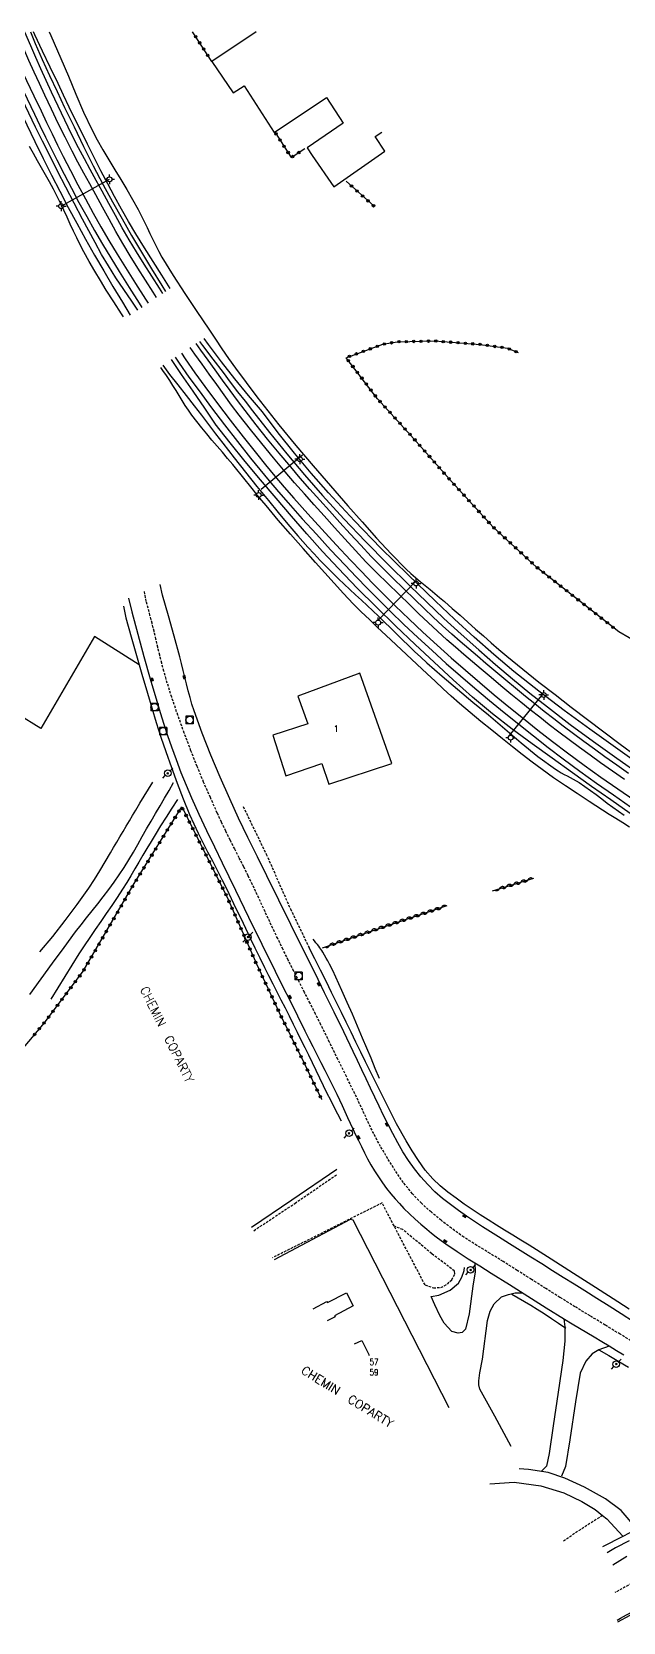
# Model space of a CAD drawing. Header units: millimetres. Extents: x 146997 to 148001, y 141998 to 143001.
# Drawn here: x 147641.2 to 147761.2, y 142677.6 to 143000 of the extents above; entities that cross this region are included whole.
import ezdxf
from ezdxf.enums import TextEntityAlignment as Align

# ---------------------------------------------------------------- set-up
doc = ezdxf.new("R2010")
doc.units = ezdxf.units.MM
doc.linetypes.add('DASHED', pattern=[0.75, 0.5, -0.25])
doc.layers.get('0').update_dxf_attribs({"linetype": 'CONTINUOUS'})
for name, color, linetype in [('W0001', 6, 'DASHED'), ('W0008', 7, 'CONTINUOUS'), ('W0014', 7, 'CONTINUOUS'), ('W0017', 7, 'CONTINUOUS'), ('W0051', 7, 'CONTINUOUS'), ('W0071', 7, 'CONTINUOUS'), ('W0101', 7, 'CONTINUOUS'), ('W0104', 1, 'CONTINUOUS'), ('W0112', 1, 'DASHED'), ('W0120', 7, 'CONTINUOUS'), ('W0211', 2, 'CONTINUOUS'), ('W0214', 2, 'CONTINUOUS'), ('W0300', 7, 'CONTINUOUS'), ('W0310', 3, 'CONTINUOUS'), ('W0323', 7, 'CONTINUOUS'), ('W0401', 7, 'CONTINUOUS'), ('W0420', 7, 'CONTINUOUS'), ('W0473', 7, 'CONTINUOUS'), ('W0610', 7, 'CONTINUOUS'), ('W0611', 7, 'CONTINUOUS'), ('W0700', 7, 'CONTINUOUS'), ('W0989', 7, 'CONTINUOUS'), ('W0991', 7, 'CONTINUOUS')]:
    doc.layers.add(name, color=color, linetype=linetype)
doc.styles.get("Standard").update_dxf_attribs({"font": 'romans.shx', "width": 0.85})

# ---------------------------------------------------------------- blocks, each defined once
blk = doc.blocks.new('T610')
for p, q in [((-0.500001, 0), (-1.000002, 0)), ((0, 0.500001), (0, 1.000002)), ((0.500001, 0), (1.000002, 0)), ((0, -0.500001), (0, -1.000002))]:
    blk.add_line(p, q)
blk.add_ellipse((0, 0), major_axis=(-0.353554, 0.353554), ratio=1, start_param=3.926990817, end_param=10.2101761242)
blk = doc.blocks.new('T401')
for p, q in [((-0.3, 0.3), (0, 0.3)), ((-0.3, -0.25), (-0.3, 0.3)), ((-0.3, 0.15), (0, 0.15)), ((-0.3, 0), (0, 0)), ((0, 0.3), (0, -0.25)), ((-0.3, -0.15), (0, -0.15)), ((-0.3, -0.25), (-0.3, -0.3)), ((-0.3, -0.3), (0, -0.3)), ((0, -0.3), (0, -0.25))]:
    blk.add_line(p, q)
blk = doc.blocks.new('T473')
for p, q in [((-0.166667, 0.166667), (0.166667, -0.166667)), ((-0.166667, -0.166667), (0.166667, 0.166667)), ((0.500001, 0.500001), (1.000002, 1.000002)), ((-1.000002, -1.000002), (-0.500001, -0.500001))]:
    blk.add_line(p, q)
blk.add_ellipse((0, 0), major_axis=(0.471405, 0.471405), ratio=1, start_param=5.4977871438, end_param=11.780972451)
blk = doc.blocks.new('T420')
for p, q in [((0.75, 0.75), (-0.75, 0.75)), ((-0.75, 0.75), (-0.75, -0.75)), ((0.75, 0.75), (0.75, -0.75)), ((0.75, -0.75), (-0.75, -0.75))]:
    blk.add_line(p, q)
blk.add_ellipse((0, 0), major_axis=(-0.53, 0.53), ratio=1, start_param=3.926991, end_param=10.210176)
blk = doc.blocks.new('t323o')
at = {"color": 0, "linetype": 'Continuous'}
for radius in [0.25, 0.15]:
    blk.add_circle((0, 0), radius, dxfattribs=at)
blk = doc.blocks.new('t310o')
at = {"color": 0, "linetype": 'Continuous'}
for centre, start, end in [((-0.5, 0.38), 216.8699, 323.1304), ((0.5, -0.37), 36.8699, 143.1303)]:
    blk.add_arc(centre, 0.625, start, end, dxfattribs=at)

msp = doc.modelspace()

# ---------------------------------------------------------------- linework, layer by layer
at = {"layer": 'W0001'}
for points in [[(147764.02, 142733.84), (147760.58, 142735.93), (147757.52, 142737.79), (147754.46, 142739.65), (147751.4, 142741.52), (147748.35, 142743.4), (147745.46, 142745.2), (147742.57, 142747.02), (147739.69, 142748.85), (147736.81, 142750.68), (147734.16, 142752.32), (147731.5, 142753.94), (147728.87, 142755.62), (147726.32, 142757.43), (147724.23, 142759.04), (147722.19, 142760.72), (147720.23, 142762.51), (147718.4, 142764.43), (147716.58, 142766.68), (147714.94, 142769.06), (147713.42, 142771.51), (147711.96, 142774), (147711.24, 142775.3), (147710.55, 142776.62), (147709.9, 142777.95), (147709.26, 142779.3), (147708.64, 142780.64), (147708.02, 142781.99), (147707.39, 142783.34), (147706.74, 142784.67), (147705.02, 142788.18), (147703.3, 142791.67), (147701.57, 142795.17), (147699.83, 142798.67), (147698.74, 142800.85), (147697.64, 142803.04), (147696.54, 142805.22), (147695.43, 142807.4), (147694.33, 142809.58), (147693.23, 142811.77), (147692.15, 142813.96), (147691.08, 142816.16), (147690.42, 142817.51), (147689.78, 142818.87), (147689.15, 142820.24), (147688.51, 142821.61), (147687.88, 142822.97), (147687.25, 142824.34), (147686.61, 142825.7), (147685.96, 142827.06), (147685.08, 142828.88), (147684.18, 142830.7), (147683.27, 142832.51), (147682.36, 142834.32), (147681.45, 142836.13), (147680.55, 142837.95), (147679.67, 142839.78), (147678.82, 142841.61), (147677.41, 142844.74), (147676.05, 142847.87), (147674.74, 142851.03), (147673.48, 142854.21), (147672.11, 142857.82), (147670.81, 142861.45), (147669.57, 142865.1), (147668.42, 142868.78), (147667.96, 142870.38), (147667.53, 142871.99), (147667.13, 142873.6), (147666.74, 142875.22), (147666.36, 142876.84), (147665.98, 142878.46), (147665.58, 142880.08), (147665.16, 142881.69), (147664.38, 142884.53), (147664.01, 142886.54)], [(147781.45, 142695.22), (147764.87, 142686.5), (147759.51, 142683.56)]]:
    msp.add_lwpolyline(points, dxfattribs=at)
at = {"layer": 'W0008'}
for points in [[(147759.96, 142677.99), (147760.61, 142678.39), (147761.88, 142679.04), (147763.29, 142679.78), (147764.7, 142680.52), (147766.11, 142681.26), (147767.52, 142682), (147768.92, 142682.75), (147770.33, 142683.49), (147771.74, 142684.23), (147773.15, 142684.97), (147775.53, 142686.23), (147777.92, 142687.48), (147780.31, 142688.73), (147782.69, 142689.99), (147785, 142691.19), (147787.31, 142692.4), (147789.63, 142693.61), (147791.94, 142694.81)], [(147761.89, 142690.85), (147759.05, 142689.13)]]:
    msp.add_lwpolyline(points, dxfattribs=at)
at = {"layer": 'W0014'}
for points in [[(147698.66, 142809.14), (147696.18, 142814.06), (147693.73, 142818.98), (147691.29, 142823.91), (147688.87, 142828.85), (147686.95, 142832.75), (147685.04, 142836.65), (147683.15, 142840.57), (147681.35, 142844.52), (147679.41, 142848.91), (147677.51, 142853.32), (147675.72, 142857.78), (147674.1, 142862.3), (147673.67, 142863.66), (147673.28, 142865.02), (147672.92, 142866.4), (147672.58, 142867.78), (147672.25, 142869.16), (147671.92, 142870.54), (147671.57, 142871.92), (147671.21, 142873.29), (147670.06, 142877.46), (147668.9, 142881.62), (147667.71, 142885.77), (147667.24, 142887.93)], [(147659.8, 142883.58), (147660.29, 142881.17), (147661.35, 142877.35), (147662.42, 142873.54), (147663.51, 142869.73), (147664.63, 142865.93), (147665.53, 142862.95), (147666.43, 142859.98), (147667.37, 142857.01), (147668.36, 142854.07), (147669.49, 142850.85), (147670.65, 142847.64), (147671.87, 142844.46), (147673.19, 142841.31), (147674.05, 142839.39), (147674.95, 142837.5), (147675.89, 142835.62), (147676.85, 142833.75), (147677.81, 142831.89), (147678.78, 142830.03), (147679.73, 142828.16), (147680.67, 142826.28), (147681.65, 142824.28), (147682.61, 142822.28), (147683.58, 142820.28), (147684.54, 142818.28), (147685.5, 142816.27), (147686.46, 142814.27), (147687.43, 142812.27), (147688.41, 142810.28), (147689.23, 142808.64), (147690.06, 142807), (147690.89, 142805.36), (147691.72, 142803.73), (147692.56, 142802.1), (147693.39, 142800.46), (147694.22, 142798.82), (147695.04, 142797.18), (147695.8, 142795.64), (147696.55, 142794.1), (147697.3, 142792.56), (147698.04, 142791.01), (147698.79, 142789.47), (147699.54, 142787.92), (147700.29, 142786.38), (147701.05, 142784.84), (147701.76, 142783.43), (147702.47, 142782.02), (147703.19, 142780.61), (147703.92, 142779.21)], [(147660.79, 142885.14), (147661.46, 142882.42)], [(147661.46, 142882.42), (147662.66, 142877.88), (147663.9, 142873.34), (147665.19, 142868.82), (147666.52, 142864.31), (147667.22, 142861.98), (147667.95, 142859.66), (147668.7, 142857.34), (147669.5, 142855.04), (147670.46, 142852.43), (147671.45, 142849.83), (147672.49, 142847.25), (147673.57, 142844.68), (147675.07, 142841.35), (147676.63, 142838.05), (147678.23, 142834.76), (147679.82, 142831.48), (147682.49, 142825.98), (147685.18, 142820.5), (147687.88, 142815.02), (147690.58, 142809.55), (147692.08, 142806.52), (147693.58, 142803.5), (147695.09, 142800.48), (147696.59, 142797.46), (147697.4, 142795.86), (147698.21, 142794.26), (147699.02, 142792.66), (147699.84, 142791.06), (147700.65, 142789.45), (147701.45, 142787.85), (147702.25, 142786.24), (147703.04, 142784.63), (147703.6, 142783.45), (147704.15, 142782.28), (147704.7, 142781.09), (147705.24, 142779.91), (147705.78, 142778.73), (147706.32, 142777.55), (147706.88, 142776.37), (147707.45, 142775.2), (147708.06, 142773.97), (147708.68, 142772.73), (147709.32, 142771.51), (147709.99, 142770.31), (147710.74, 142769.07), (147711.51, 142767.85), (147712.32, 142766.65), (147713.17, 142765.48), (147714, 142764.43), (147714.88, 142763.42), (147715.78, 142762.43), (147716.7, 142761.46), (147717.82, 142760.36), (147718.97, 142759.28), (147720.15, 142758.23), (147721.34, 142757.21), (147722.29, 142756.44), (147723.25, 142755.69), (147724.22, 142754.96), (147725.21, 142754.24), (147727.46, 142752.71), (147729.75, 142751.24), (147732.06, 142749.8), (147734.36, 142748.35), (147738.08, 142745.99), (147741.81, 142743.64), (147745.55, 142741.31), (147749.3, 142738.99), (147750.8, 142738.07), (147752.31, 142737.17), (147753.81, 142736.27), (147755.32, 142735.38), (147756.83, 142734.48), (147758.33, 142733.57), (147759.83, 142732.66), (147761.32, 142731.73)], [(147762.38, 142741.05), (147760.08, 142742.53), (147755.59, 142745.41), (147751.09, 142748.27), (147746.59, 142751.13), (147742.09, 142753.99), (147740.44, 142755.02), (147738.79, 142756.04), (147737.12, 142757.06), (147735.46, 142758.07), (147733.81, 142759.1), (147732.17, 142760.14), (147730.54, 142761.22), (147728.94, 142762.33), (147727.27, 142763.51), (147725.62, 142764.71), (147724.01, 142766), (147722.53, 142767.43), (147721, 142769.23), (147719.64, 142771.16), (147718.38, 142773.15), (147717.16, 142775.16), (147715.21, 142778.58), (147713.41, 142782.08), (147711.67, 142785.61), (147709.92, 142789.13), (147708.92, 142791.14), (147707.92, 142793.15), (147706.94, 142795.16), (147705.95, 142797.17), (147704.97, 142799.19), (147703.99, 142801.2), (147703, 142803.22), (147702.01, 142805.23), (147700.88, 142807.5), (147699.74, 142809.77), (147698.6, 142812.04), (147697.45, 142814.3)], [(147763.26, 142738.47), (147760.8, 142740.04), (147758.33, 142741.6), (147755.86, 142743.17), (147753.38, 142744.73), (147751.2, 142746.09), (147749.01, 142747.45), (147746.82, 142748.81), (147744.64, 142750.18), (147742.45, 142751.54), (147740.27, 142752.91), (147738.09, 142754.28), (147735.91, 142755.66), (147734.28, 142756.7), (147732.64, 142757.74), (147731.01, 142758.79), (147729.41, 142759.89), (147727.76, 142761.05), (147726.11, 142762.23), (147724.51, 142763.47), (147722.99, 142764.81), (147721.52, 142766.29), (147720.14, 142767.86), (147718.84, 142769.49), (147717.61, 142771.18), (147716.47, 142772.94), (147715.44, 142774.77), (147714.46, 142776.63), (147713.5, 142778.48), (147712.56, 142780.31), (147711.65, 142782.15), (147710.76, 142783.99), (147709.89, 142785.85), (147709.02, 142787.7), (147708.15, 142789.56), (147707.27, 142791.41), (147706.39, 142793.26), (147704.46, 142797.23), (147702.53, 142801.21), (147700.59, 142805.17), (147698.66, 142809.14)], [(147738.59, 142744.03), (147739.88, 142743.31), (147741.16, 142742.58), (147742.44, 142741.82), (147743.7, 142741.05), (147745.17, 142740.11), (147746.64, 142739.15), (147748.08, 142738.18), (147749.52, 142737.18)], [(147756.25, 142732.78), (147758.26, 142731.61), (147760.27, 142730.43), (147762.27, 142729.23)]]:
    msp.add_lwpolyline(points, dxfattribs=at)
at = {"layer": 'W0017'}
for points in [[(147662.98, 142871.63), (147653.92, 142877.38), (147643.03, 142858.75), (147638.22, 142861.71)], [(147703.05, 142769.33), (147693.97, 142763.15), (147685.76, 142757.61)], [(147731.11, 142750.41), (147731.14, 142748.58), (147730.66, 142745.67), (147729.92, 142740.08), (147729.2, 142736.99), (147728.49, 142736.27), (147727.7, 142736.14), (147726.39, 142736.52), (147724.83, 142738.21), (147723.95, 142739.72), (147722.98, 142741.9), (147722.23, 142743.59)], [(147722.23, 142743.59), (147723.8, 142743.83), (147726.05, 142744.87), (147727.74, 142746.31), (147728.42, 142747.52), (147728.91, 142748.87), (147728.99, 142749.5)], [(147738.47, 142713.19), (147735.16, 142719.34), (147732.12, 142724.8), (147731.92, 142725.71), (147731.92, 142726.52), (147732.1, 142728.09), (147732.61, 142730.89), (147733.66, 142738.74), (147734.19, 142740.63), (147735.03, 142742.12), (147736.47, 142743.51), (147737.88, 142743.99), (147739.24, 142744.36), (147740.79, 142744.3)], [(147749.16, 142739.07), (147749.37, 142737.44), (147749.37, 142734.53), (147748.93, 142730.58), (147747.99, 142724.17), (147747, 142717.38), (147746.17, 142711.73), (147745.65, 142709.21), (147744.67, 142708.27)], [(147758.35, 142733.53), (147756.25, 142732.78), (147754.91, 142731.94), (147753.61, 142730.5), (147752.48, 142728.04), (147751.48, 142722.23), (147750.37, 142714.54), (147749.5, 142709.11), (147748.66, 142707.15)], [(147757.86, 142698.48), (147761.12, 142695.02)], [(147763.95, 142696.49), (147760.74, 142700.22)]]:
    msp.add_lwpolyline(points, dxfattribs=at)
at = {"layer": 'W0051'}
for points in [[(147757.03, 142692.92), (147761.15, 142695.02), (147766.34, 142697.72)], [(147762.38, 142694.06), (147759.63, 142692.63), (147757.9, 142691.61)], [(147762.53, 142678.88), (147760.05, 142677.55)]]:
    msp.add_lwpolyline(points, dxfattribs=at)
at = {"layer": 'W0071'}
for points in [[(147640.8, 142804.79), (147643.08, 142807.99), (147645.38, 142811.18), (147647.71, 142814.36), (147650.05, 142817.52), (147651.16, 142818.96), (147652.28, 142820.39), (147653.42, 142821.81), (147654.56, 142823.23), (147655.69, 142824.65), (147656.8, 142826.1), (147657.89, 142827.56), (147658.93, 142829.05), (147659.92, 142830.57), (147660.88, 142832.11), (147661.8, 142833.67), (147662.71, 142835.24), (147663.59, 142836.82), (147664.48, 142838.4), (147665.38, 142839.98), (147666.29, 142841.54), (147667.2, 142843.1), (147668.12, 142844.65), (147669.04, 142846.21), (147669.95, 142847.77)], [(147670.71, 142844.38), (147669.58, 142842.59), (147668.45, 142840.8), (147667.32, 142839), (147666.21, 142837.19), (147665.38, 142835.82), (147664.55, 142834.43), (147663.73, 142833.05), (147662.92, 142831.66), (147662.1, 142830.27), (147661.28, 142828.89), (147660.44, 142827.51), (147659.58, 142826.15), (147658.51, 142824.49), (147657.41, 142822.85), (147656.3, 142821.22), (147655.17, 142819.59), (147654.05, 142817.97), (147652.93, 142816.34), (147651.83, 142814.71), (147650.74, 142813.05), (147649.29, 142810.79), (147647.86, 142808.5), (147646.45, 142806.2), (147645.07, 142803.89)]]:
    msp.add_lwpolyline(points, dxfattribs=at)
at = {"layer": 'W0101'}
for points in [[(147686.73, 143000), (147677.68, 142993.98), (147682.02, 142987.62), (147684.3, 142989.08), (147690.38, 142979.59), (147701.01, 142986.69), (147704.36, 142981.47), (147697.02, 142976.5), (147698.06, 142974.95), (147702.45, 142968.56), (147712.8, 142975.77), (147710.83, 142978.76), (147712.18, 142979.68)], [(147706.39, 142759.07), (147705.81, 142759.17), (147690.33, 142751.03)], [(147725.86, 142721.03), (147706.39, 142759.07)]]:
    msp.add_lwpolyline(points, dxfattribs=at)
msp.add_lwpolyline([(147707.77, 142869.96), (147695.19, 142865.33), (147697.18, 142859.7), (147690.06, 142857.39), (147692.71, 142849.12), (147700.03, 142851.63), (147701.48, 142847.46), (147714.22, 142851.63), (147707.77, 142869.96)], close=True, dxfattribs=at)
at = {"layer": 'W0104'}
for points in [[(147698.27, 142741.11), (147701.06, 142742.58), (147701.15, 142742.38), (147705.06, 142744.35), (147706.42, 142741.68), (147702.57, 142739.66), (147702.72, 142739.49), (147701.13, 142738.68)], [(147706.67, 142733.98), (147708.12, 142734.7)], [(147708.12, 142734.7), (147709.63, 142731.69), (147709.47, 142731.61)]]:
    msp.add_lwpolyline(points, dxfattribs=at)
at = {"layer": 'W0112'}
for points in [[(147684.06, 142842.91), (147688.74, 142833.29), (147693.66, 142822.17), (147697.53, 142814.15)], [(147686.23, 142756.93), (147694.54, 142762.47), (147703.15, 142768.37)], [(147720.97, 142745.93), (147712.25, 142762.55), (147690.04, 142751.45)], [(147726.96, 142748.75), (147722.32, 142752.27), (147716.49, 142757.14), (147714.73, 142757.84)], [(147720.97, 142745.93), (147722.66, 142745.35), (147724.21, 142745.41), (147725.5, 142746.11), (147726.4, 142747), (147727.04, 142748.2), (147726.96, 142748.75)], [(147756.98, 142699.16), (147752.56, 142696.36), (147749.07, 142693.99)]]:
    msp.add_lwpolyline(points, dxfattribs=at)
at = {"layer": 'W0120'}
for points in [[(147760.74, 142700.22), (147757.58, 142702.57), (147753.32, 142704.96), (147749.33, 142706.74), (147745.93, 142707.89), (147741.96, 142708.54), (147740.08, 142708.63)], [(147734.15, 142705.62), (147739.03, 142705.92), (147744.47, 142705.22), (147749.14, 142703.78), (147752.77, 142702), (147755.5, 142700.38), (147756.98, 142699.16), (147757.86, 142698.48)]]:
    msp.add_lwpolyline(points, dxfattribs=at)
at = {"layer": 'W0211'}
for points in [[(147662.68, 142943.55), (147661.46, 142945.36), (147659.83, 142947.73), (147658.24, 142950.12), (147656.71, 142952.55), (147655.34, 142954.88), (147654.03, 142957.25), (147652.75, 142959.64), (147651.48, 142962.03), (147649.77, 142965.27), (147648.09, 142968.51), (147646.42, 142971.77), (147644.77, 142975.04), (147643.36, 142977.84), (147641.96, 142980.65), (147640.58, 142983.48), (147639.24, 142986.32), (147637.96, 142989.13), (147636.71, 142991.97), (147635.49, 142994.81), (147634.3, 142997.66), (147633.34, 143000)], [(147640.89, 143000), (147641.88, 142997.64), (147643.31, 142994.37), (147644.79, 142991.12), (147646.3, 142987.88), (147647.83, 142984.66), (147649.74, 142980.71), (147651.67, 142976.76), (147653.65, 142972.84), (147655.69, 142968.95), (147657.56, 142965.51), (147659.48, 142962.1), (147661.44, 142958.71), (147663.44, 142955.34), (147665.47, 142951.95), (147667.53, 142948.59), (147668.32, 142947.34)], [(147644.71, 143000), (147645.03, 142999.27), (147647.07, 142994.6), (147648.6, 142990.98), (147650.1, 142987.34), (147651.66, 142983.73), (147653.35, 142980.18), (147654.44, 142978.1), (147655.59, 142976.06), (147656.79, 142974.04), (147658.01, 142972.03), (147659.23, 142970.04), (147660.44, 142968.03), (147661.63, 142966), (147662.77, 142963.95), (147663.39, 142962.76), (147663.99, 142961.55), (147664.57, 142960.33), (147665.15, 142959.11), (147665.73, 142957.89), (147666.32, 142956.68), (147666.94, 142955.48), (147667.59, 142954.3), (147669.84, 142950.57), (147672.21, 142946.91), (147674.65, 142943.31), (147677.09, 142939.7), (147678.42, 142937.71), (147679.76, 142935.74), (147681.12, 142933.77), (147682.51, 142931.83), (147684.66, 142928.9), (147686.85, 142926.01), (147689.07, 142923.14), (147691.33, 142920.3), (147694.76, 142916.13), (147698.24, 142912.01), (147701.77, 142907.93), (147705.33, 142903.89), (147708.21, 142900.62), (147711.11, 142897.35), (147714.07, 142894.15), (147717.16, 142891.05), (147718.09, 142890.19), (147719.04, 142889.35), (147720.01, 142888.52), (147720.99, 142887.72), (147721.98, 142886.92), (147722.96, 142886.12), (147723.94, 142885.31), (147724.91, 142884.49), (147726.5, 142883.11), (147728.08, 142881.72), (147729.66, 142880.32), (147731.23, 142878.92), (147732.81, 142877.52), (147734.39, 142876.13), (147735.98, 142874.75), (147737.59, 142873.4), (147740.81, 142870.76), (147744.07, 142868.17), (147747.35, 142865.61), (147750.64, 142863.07), (147753.92, 142860.56), (147757.22, 142858.05), (147760.54, 142855.59), (147763.9, 142853.17)], [(147659.8, 142942.18), (147659.35, 142942.85), (147657.81, 142945.25), (147656.3, 142947.65), (147655.11, 142949.57), (147653.94, 142951.5), (147652.8, 142953.45), (147651.71, 142955.42), (147650.99, 142956.8), (147650.31, 142958.2), (147649.64, 142959.61), (147648.99, 142961.02), (147648.34, 142962.43), (147647.69, 142963.84), (147647.01, 142965.24), (147646.32, 142966.63), (147645.55, 142968.09), (147644.75, 142969.55), (147643.95, 142970.99), (147643.13, 142972.43), (147642.32, 142973.87), (147641.51, 142975.32), (147640.71, 142976.77)], [(147675.21, 142937.24), (147675.84, 142936.39), (147677.91, 142933.66), (147679.98, 142930.92), (147681.46, 142928.97), (147682.95, 142927.03), (147684.45, 142925.1), (147685.96, 142923.17)], [(147762.44, 142838.74), (147761.08, 142839.61), (147759.71, 142840.48), (147758.35, 142841.34), (147756.98, 142842.21), (147755.62, 142843.08), (147754.27, 142843.96), (147751.86, 142845.55), (147749.46, 142847.13), (147747.07, 142848.75), (147744.72, 142850.41), (147742.69, 142851.93), (147740.68, 142853.48), (147738.7, 142855.06), (147736.72, 142856.64), (147734.5, 142858.41), (147732.29, 142860.18), (147730.1, 142861.97), (147727.94, 142863.81), (147726.27, 142865.29), (147724.64, 142866.8), (147723.03, 142868.33), (147721.4, 142869.85), (147719.3, 142871.8), (147717.19, 142873.75), (147715.09, 142875.71), (147712.99, 142877.68), (147711.33, 142879.25), (147709.67, 142880.82), (147708.02, 142882.41), (147706.4, 142884.04), (147704.44, 142886.09), (147702.53, 142888.18), (147700.63, 142890.29), (147698.74, 142892.41), (147696.21, 142895.26), (147693.69, 142898.13), (147691.18, 142901.02), (147688.71, 142903.93), (147687.85, 142904.96), (147687, 142906), (147686.16, 142907.04), (147685.32, 142908.09), (147684.48, 142909.14), (147683.64, 142910.18), (147682.8, 142911.23), (147681.95, 142912.27), (147680.91, 142913.52), (147679.86, 142914.76), (147678.8, 142915.99), (147677.74, 142917.22), (147676.69, 142918.46), (147675.65, 142919.71), (147674.64, 142920.99), (147673.66, 142922.29), (147672.97, 142923.26), (147672.32, 142924.26), (147671.68, 142925.27), (147671.06, 142926.29), (147670.45, 142927.31), (147669.82, 142928.32), (147669.18, 142929.32), (147668.51, 142930.31), (147667.79, 142931.31), (147667.34, 142931.91)], [(147678.62, 142920.24), (147676.26, 142923.67), (147673.9, 142927.11), (147671.55, 142930.55), (147669.52, 142933.53)], [(147685.96, 142923.17), (147689.39, 142918.77), (147692.91, 142914.44), (147696.51, 142910.17), (147700.19, 142905.98), (147704.49, 142901.28), (147708.89, 142896.67), (147713.37, 142892.14), (147717.89, 142887.66), (147721.32, 142884.35), (147724.8, 142881.07), (147728.31, 142877.85), (147731.88, 142874.67), (147735.29, 142871.71), (147738.75, 142868.8), (147742.25, 142865.94), (147745.8, 142863.14), (147750.45, 142859.59), (147755.15, 142856.12), (147759.9, 142852.72), (147764.69, 142849.36)], [(147762.57, 142841.54), (147758.65, 142844.26), (147754.77, 142847.01), (147750.9, 142849.78), (147746.8, 142852.7), (147742.7, 142855.62), (147738.64, 142858.61), (147734.67, 142861.71), (147730.63, 142865.1), (147726.69, 142868.6), (147722.81, 142872.17), (147718.97, 142875.78), (147715.01, 142879.55), (147711.1, 142883.36), (147707.23, 142887.23), (147703.44, 142891.16), (147700.19, 142894.66), (147697, 142898.22), (147693.86, 142901.82), (147690.74, 142905.45), (147687.6, 142909.16), (147684.5, 142912.91), (147681.44, 142916.69), (147678.41, 142920.49)], [(147711.72, 142787.77), (147710.88, 142789.83), (147710.03, 142791.89), (147709.17, 142793.94), (147708.31, 142795.99), (147707.27, 142798.4), (147706.23, 142800.81), (147705.18, 142803.21), (147704.11, 142805.61), (147703.5, 142806.97), (147702.88, 142808.32), (147702.26, 142809.67), (147701.59, 142811), (147701.27, 142811.61), (147700.93, 142812.21), (147700.59, 142812.81), (147700.23, 142813.4), (147700.03, 142813.71), (147699.83, 142814.01), (147699.62, 142814.31), (147699.4, 142814.6), (147699.12, 142814.96), (147698.84, 142815.32), (147698.55, 142815.67), (147698.26, 142816.01)]]:
    msp.add_lwpolyline(points, dxfattribs=at)
at = {"layer": 'W0214'}
for points in [[(147631.42, 143000), (147631.78, 142999.15), (147633.02, 142996.32), (147634.35, 142993.36), (147635.72, 142990.42), (147637.11, 142987.49), (147638.51, 142984.56), (147640.15, 142981.14), (147641.8, 142977.73), (147643.47, 142974.32), (147645.18, 142970.94), (147646.87, 142967.67), (147648.58, 142964.41), (147650.33, 142961.17), (147652.1, 142957.95), (147653.92, 142954.73), (147655.77, 142951.52), (147657.64, 142948.33), (147659.56, 142945.16), (147661.17, 142942.54)], [(147669.28, 142947.98), (147667.55, 142950.63), (147665.77, 142953.41), (147664.02, 142956.2), (147662.3, 142959.02), (147660.83, 142961.53), (147659.39, 142964.06), (147657.98, 142966.61), (147656.59, 142969.17), (147655.18, 142971.84), (147653.81, 142974.54), (147652.46, 142977.25), (147651.11, 142979.96), (147649.94, 142982.35), (147648.79, 142984.74), (147647.64, 142987.14), (147646.5, 142989.55), (147644.93, 142992.81), (147643.35, 142996.08), (147641.81, 142999.36), (147641.53, 143000)], [(147687.96, 142922.93), (147685.13, 142926.26), (147682.36, 142929.65), (147679.66, 142933.09), (147677.03, 142936.59), (147676.13, 142937.83)], [(147667.79, 142932.4), (147669.15, 142930.54), (147670.8, 142928.4), (147672.47, 142926.28), (147674.13, 142924.15), (147675.58, 142922.25), (147677.03, 142920.36), (147678.48, 142918.46), (147679.94, 142916.58), (147682.24, 142913.65), (147684.54, 142910.74), (147686.87, 142907.83), (147689.21, 142904.95), (147691.18, 142902.56), (147693.15, 142900.19), (147695.15, 142897.83), (147697.19, 142895.51), (147698.44, 142894.16), (147699.7, 142892.82), (147700.98, 142891.51), (147702.28, 142890.21), (147703.42, 142889.1), (147704.57, 142888), (147705.73, 142886.91), (147706.89, 142885.83), (147708.06, 142884.75), (147709.23, 142883.67), (147710.39, 142882.59), (147711.55, 142881.49), (147712.77, 142880.32), (147713.99, 142879.13), (147715.21, 142877.94), (147716.42, 142876.75), (147717.63, 142875.56), (147718.86, 142874.38), (147720.1, 142873.21), (147721.35, 142872.07), (147724.42, 142869.36), (147727.55, 142866.72), (147730.7, 142864.11), (147733.85, 142861.51), (147737.18, 142858.7), (147740.5, 142855.86), (147743.89, 142853.1), (147747.42, 142850.52), (147748, 142850.14), (147748.6, 142849.79), (147749.2, 142849.45), (147749.82, 142849.12), (147750.43, 142848.8), (147751.04, 142848.47), (147751.64, 142848.13), (147752.23, 142847.77), (147753.41, 142846.98), (147754.56, 142846.17), (147755.69, 142845.34), (147756.82, 142844.49), (147757.94, 142843.64), (147759.07, 142842.8), (147760.2, 142841.97), (147761.35, 142841.15)], [(147764.34, 142851.52), (147759.63, 142854.88), (147754.41, 142858.64), (147749.2, 142862.43), (147744.06, 142866.29), (147739.01, 142870.3), (147734.92, 142873.74), (147730.92, 142877.28), (147726.98, 142880.9), (147723.09, 142884.57), (147717.53, 142889.91), (147712.03, 142895.33), (147706.64, 142900.86), (147701.39, 142906.52), (147697.89, 142910.5), (147694.49, 142914.57), (147691.17, 142918.71), (147687.96, 142922.93)]]:
    msp.add_lwpolyline(points, dxfattribs=at)
at = {"layer": 'W0300'}
msp.add_lwpolyline([(147642.81, 142813.46), (147645.41, 142816.6), (147647.93, 142819.79), (147650.37, 142823.05), (147652.72, 142826.37), (147653.88, 142828.12), (147654.98, 142829.91), (147656.05, 142831.71), (147657.12, 142833.51), (147657.77, 142834.59), (147658.42, 142835.68), (147659.06, 142836.77), (147659.7, 142837.86), (147660.33, 142838.95), (147660.97, 142840.05), (147661.62, 142841.14), (147662.26, 142842.22), (147663.12, 142843.64), (147663.97, 142845.06), (147664.84, 142846.48), (147665.71, 142847.89)], dxfattribs=at)
at = {"layer": 'W0310'}
for points in [[(147734.66, 142825.85), (147743.02, 142828.39)], [(147700.17, 142814.29), (147713.8, 142818.97), (147725.43, 142822.83)]]:
    msp.add_lwpolyline(points, dxfattribs=at)
at = {"layer": 'W0323'}
for points in [[(147677.68, 142993.98), (147673.8, 143000)], [(147690.7, 142979.36), (147693.83, 142974.54), (147696.61, 142976.34)], [(147704.94, 142969.74), (147710.56, 142964.69)], [(147760.3, 142878.33), (147743.68, 142891.42), (147734.82, 142899.55), (147726.46, 142908.67), (147718.73, 142917.47), (147711.33, 142925.61), (147704.94, 142933.93), (147712.4, 142936.64), (147715.31, 142937.15), (147722.98, 142937.32), (147732.17, 142936.61), (147737.71, 142935.86), (147739.86, 142934.98)], [(147914.84, 142780.83), (147896.51, 142794.55), (147886.11, 142801.16), (147874.88, 142807), (147854.51, 142819.35), (147832.99, 142832.61), (147817.85, 142843.11), (147807.46, 142849.34), (147801.88, 142852.82), (147793.88, 142856.32), (147788.51, 142860.25), (147783.78, 142864.05), (147774.95, 142869.84), (147760.3, 142878.33)], [(147636, 142789.8), (147643.72, 142799.1), (147651.63, 142809.56), (147661.96, 142827.3), (147671.6, 142842.86), (147680.82, 142824.58), (147686.74, 142811.03)], [(147686.74, 142811.03), (147691.4, 142801.17), (147696.37, 142791.04), (147699.97, 142783.59), (147699.99, 142783.53)]]:
    msp.add_lwpolyline(points, dxfattribs=at)
at = {"layer": 'W0611'}
for points in [[(147647.15, 142964.66), (147656.93, 142970.09)], [(147687.69, 142907.29), (147696.1, 142914.23)], [(147711.56, 142880.76), (147719.11, 142888.59)], [(147738.14, 142857.36), (147744.91, 142865.76)]]:
    msp.add_lwpolyline(points, dxfattribs=at)
at = {"layer": 'W0700'}
for points in [[(147634.15, 143000), (147634.63, 142998.78), (147635.92, 142995.71), (147637.3, 142992.58), (147638.75, 142989.48), (147640.23, 142986.39), (147641.71, 142983.3), (147642.82, 142980.98), (147643.94, 142978.67), (147645.08, 142976.36), (147646.23, 142974.07), (147647.71, 142971.16), (147649.21, 142968.27), (147650.74, 142965.39), (147652.31, 142962.53), (147653.91, 142959.72), (147655.55, 142956.94), (147657.21, 142954.17), (147658.9, 142951.41), (147660.92, 142948.18), (147662.97, 142944.96), (147663.52, 142944.12)], [(147635.76, 143000), (147636.02, 142999.36), (147637.29, 142996.31), (147638.68, 142993.19), (147640.12, 142990.1), (147641.59, 142987.02), (147643.06, 142983.95), (147644.17, 142981.64), (147645.29, 142979.33), (147646.42, 142977.04), (147647.57, 142974.75), (147649.05, 142971.86), (147650.54, 142968.98), (147652.06, 142966.11), (147653.62, 142963.26), (147655.21, 142960.47), (147656.84, 142957.7), (147658.5, 142954.94), (147660.18, 142952.2), (147662.19, 142948.98), (147664.23, 142945.78), (147664.77, 142944.95)], [(147666.5, 142946.11), (147665.8, 142947.19), (147664.23, 142949.65), (147662.67, 142952.11), (147661.14, 142954.59), (147659.64, 142957.09), (147658.23, 142959.54), (147656.86, 142962.01), (147655.51, 142964.48), (147654.15, 142966.96), (147652.94, 142969.16), (147651.72, 142971.36), (147650.52, 142973.57), (147649.35, 142975.79), (147647.92, 142978.61), (147646.52, 142981.44), (147645.16, 142984.29), (147643.81, 142987.14), (147642.72, 142989.49), (147641.65, 142991.84), (147640.6, 142994.21), (147639.57, 142996.58), (147638.39, 142999.38), (147638.14, 143000)], [(147667.74, 142946.95), (147667.06, 142948), (147665.5, 142950.45), (147663.95, 142952.9), (147662.42, 142955.36), (147660.93, 142957.85), (147659.53, 142960.29), (147658.16, 142962.75), (147656.82, 142965.22), (147655.47, 142967.68), (147654.26, 142969.87), (147653.05, 142972.06), (147651.85, 142974.26), (147650.68, 142976.48), (147649.26, 142979.28), (147647.87, 142982.1), (147646.51, 142984.94), (147645.17, 142987.78), (147644.08, 142990.11), (147643.02, 142992.46), (147641.97, 142994.81), (147640.95, 142997.17), (147639.78, 142999.96), (147639.76, 143000)], [(147670.27, 142934.02), (147671.07, 142932.85), (147673.07, 142930.01), (147675.11, 142927.19), (147677.67, 142923.73), (147680.26, 142920.31), (147682.9, 142916.92), (147685.57, 142913.56), (147687.45, 142911.26), (147689.35, 142908.98), (147691.27, 142906.72), (147693.21, 142904.48), (147696.05, 142901.29), (147698.92, 142898.12), (147701.81, 142894.98), (147704.74, 142891.87), (147706.99, 142889.51), (147709.27, 142887.16), (147711.57, 142884.84), (147713.89, 142882.55), (147716.69, 142879.85), (147719.53, 142877.19), (147722.39, 142874.56), (147725.28, 142871.96), (147728.17, 142869.42), (147731.1, 142866.92), (147734.05, 142864.45), (147737.02, 142862), (147739.98, 142859.61), (147742.96, 142857.25), (147745.96, 142854.91), (147749, 142852.62), (147752.38, 142850.13), (147755.79, 142847.68), (147759.23, 142845.27), (147762.69, 142842.89)], [(147671.53, 142934.84), (147672.3, 142933.71), (147674.29, 142930.88), (147676.32, 142928.07), (147678.87, 142924.63), (147681.45, 142921.23), (147684.08, 142917.85), (147686.74, 142914.5), (147688.6, 142912.21), (147690.49, 142909.94), (147692.41, 142907.7), (147694.34, 142905.47), (147697.17, 142902.29), (147700.03, 142899.13), (147702.91, 142896.01), (147705.83, 142892.9), (147708.07, 142890.55), (147710.34, 142888.22), (147712.62, 142885.91), (147714.94, 142883.62), (147717.73, 142880.94), (147720.55, 142878.29), (147723.4, 142875.67), (147726.27, 142873.08), (147729.16, 142870.55), (147732.07, 142868.06), (147735.01, 142865.6), (147737.97, 142863.16), (147740.92, 142860.78), (147743.88, 142858.43), (147746.87, 142856.11), (147749.89, 142853.82), (147753.26, 142851.34), (147756.66, 142848.9), (147760.08, 142846.5), (147763.53, 142844.14)], [(147761.42, 142848.38), (147759.01, 142850.07), (147756.6, 142851.78), (147754.46, 142853.32), (147752.33, 142854.87), (147750.21, 142856.44), (147748.1, 142858.03), (147746.16, 142859.52), (147744.24, 142861.02), (147742.33, 142862.55), (147740.43, 142864.08), (147738.4, 142865.74), (147736.38, 142867.41), (147734.37, 142869.09), (147732.37, 142870.78), (147730.62, 142872.26), (147728.87, 142873.74), (147727.14, 142875.23), (147725.42, 142876.75), (147723.51, 142878.48), (147721.61, 142880.24), (147719.74, 142882.02), (147717.87, 142883.8), (147715.63, 142885.97), (147713.39, 142888.14), (147711.18, 142890.34), (147708.99, 142892.57), (147706.83, 142894.86), (147704.7, 142897.18), (147702.59, 142899.52), (147700.48, 142901.86), (147698.48, 142904.08), (147696.49, 142906.3), (147694.51, 142908.54), (147692.57, 142910.81), (147690.2, 142913.64), (147687.86, 142916.5), (147685.55, 142919.38), (147683.28, 142922.29), (147681.73, 142924.33), (147680.2, 142926.4), (147678.69, 142928.48), (147677.19, 142930.56), (147675.73, 142932.59), (147674.27, 142934.62), (147673.3, 142935.99)], [(147762.27, 142849.61), (147759.87, 142851.3), (147757.48, 142853), (147755.34, 142854.54), (147753.22, 142856.08), (147751.11, 142857.64), (147749.01, 142859.22), (147747.08, 142860.7), (147745.17, 142862.2), (147743.27, 142863.72), (147741.38, 142865.25), (147739.35, 142866.9), (147737.34, 142868.57), (147735.33, 142870.24), (147733.34, 142871.93), (147731.59, 142873.4), (147729.86, 142874.87), (147728.13, 142876.36), (147726.42, 142877.86), (147724.52, 142879.59), (147722.63, 142881.34), (147720.77, 142883.11), (147718.91, 142884.89), (147716.68, 142887.04), (147714.45, 142889.21), (147712.25, 142891.39), (147710.07, 142893.61), (147707.92, 142895.89), (147705.79, 142898.2), (147703.69, 142900.53), (147701.6, 142902.86), (147699.6, 142905.07), (147697.62, 142907.29), (147695.65, 142909.52), (147693.71, 142911.78), (147691.35, 142914.6), (147689.02, 142917.44), (147686.73, 142920.31), (147684.46, 142923.2), (147682.92, 142925.24), (147681.4, 142927.3), (147679.9, 142929.37), (147678.41, 142931.44), (147676.95, 142933.46), (147675.5, 142935.48), (147674.56, 142936.81)]]:
    msp.add_lwpolyline(points, dxfattribs=at)

# ---------------------------------------------------------------- block references
at = {"layer": 'W0310'}
for p, rotation in [((147738.97, 142827.16), 16.9573744731514), ((147740.4, 142827.6), 16.9573744731514), ((147741.84, 142828.03), 16.9573744731514), ((147736.1, 142826.28), 16.9573744731514), ((147737.53, 142826.72), 16.9573744731514), ((147718.63, 142820.57), 18.34850303120121), ((147720.05, 142821.04), 18.34850303120121), ((147721.48, 142821.52), 18.34850303120121), ((147722.9, 142821.99), 18.34850303120121), ((147724.32, 142822.46), 18.34850303120121), ((147708.68, 142817.21), 18.96441381309119), ((147710.1, 142817.7), 18.96441381309119), ((147711.52, 142818.19), 18.96441381309119), ((147712.94, 142818.67), 18.96441381309119), ((147714.36, 142819.15), 18.34850303120121), ((147715.78, 142819.63), 18.34850303120121), ((147717.21, 142820.1), 18.34850303120121), ((147701.59, 142814.77), 18.96441381309119), ((147703.01, 142815.26), 18.96441381309119), ((147704.43, 142815.75), 18.96441381309119), ((147705.84, 142816.24), 18.96441381309119), ((147707.26, 142816.72), 18.96441381309119)]:
    msp.add_blockref('t310o', p, dxfattribs=dict(at, rotation=rotation))
at = {"layer": 'W0323'}
for p, rotation in [((147674.43, 142999.03), 122.7714905960273), ((147675.24, 142997.76), 122.7714905960273), ((147676.05, 142996.5), 122.7714905960273), ((147676.87, 142995.24), 122.7714905960273), ((147690.74, 142979.31), 302.9470484975093), ((147691.56, 142978.05), 302.9470484975093), ((147692.37, 142976.79), 302.9470484975093), ((147693.19, 142975.53), 302.9470484975093), ((147695.35, 142975.52), 33.10945178000944), ((147694.1, 142974.71), 33.10945178000944), ((147706.05, 142968.74), 318.0917414399225), ((147707.17, 142967.73), 318.0917414399225), ((147708.29, 142966.73), 318.0917414399225), ((147709.4, 142965.73), 318.0917414399225), ((147710.52, 142964.73), 318.0917414399225), ((147712.71, 142936.7), 9.88658585654891), ((147714.19, 142936.95), 9.88658585654891), ((147715.67, 142937.16), 1.246824548703477), ((147717.17, 142937.19), 1.246824548703477), ((147718.67, 142937.22), 1.246824548703477), ((147720.17, 142937.25), 1.246824548703477), ((147721.67, 142937.29), 1.246824548703477), ((147723.17, 142937.3), 355.6456216623068), ((147724.66, 142937.19), 355.6456216623068), ((147726.16, 142937.07), 355.6456216623068), ((147727.65, 142936.96), 355.6456216623068), ((147729.15, 142936.85), 355.6456216623068), ((147730.65, 142936.73), 355.6456216623068), ((147705.4, 142933.33), 127.5163300583501), ((147705.64, 142934.19), 19.96829104303045), ((147707.05, 142934.7), 19.96829104303045), ((147708.46, 142935.21), 19.96829104303045), ((147709.87, 142935.72), 19.96829104303045), ((147711.28, 142936.24), 19.96829104303045), ((147732.14, 142936.62), 355.6456216623068), ((147733.63, 142936.42), 352.1817181997859), ((147735.11, 142936.21), 352.1817181997859), ((147736.6, 142936.01), 352.1817181997859), ((147738.06, 142935.71), 337.8796261190306), ((147739.45, 142935.15), 337.8796261190306), ((147706.32, 142932.14), 127.5163300583501), ((147707.23, 142930.96), 127.5163300583501), ((147708.14, 142929.77), 127.5163300583501), ((147709.06, 142928.58), 127.5163300583501), ((147709.97, 142927.39), 127.5163300583501), ((147710.88, 142926.2), 127.5163300583501), ((147711.85, 142925.05), 132.2456384208734), ((147712.85, 142923.94), 132.2456384208734), ((147713.86, 142922.83), 132.2456384208734), ((147714.87, 142921.72), 132.2456384208734), ((147715.88, 142920.6), 132.2456384208734), ((147716.89, 142919.49), 132.2456384208734), ((147717.9, 142918.38), 132.2456384208734), ((147718.9, 142917.27), 131.3004871263194), ((147719.89, 142916.14), 131.3004871263194), ((147720.88, 142915.02), 131.3004871263194), ((147721.87, 142913.89), 131.3004871263194), ((147722.86, 142912.76), 131.3004871263194), ((147723.85, 142911.64), 131.3004871263194), ((147724.84, 142910.51), 131.3004871263194), ((147725.83, 142909.38), 131.3004871263194), ((147726.83, 142908.26), 132.514428775923), ((147727.84, 142907.16), 132.514428775923), ((147728.86, 142906.05), 132.514428775923), ((147729.87, 142904.95), 132.514428775923), ((147730.89, 142903.84), 132.514428775923), ((147731.9, 142902.74), 132.514428775923), ((147732.91, 142901.63), 132.514428775923), ((147733.93, 142900.52), 132.514428775923), ((147734.95, 142899.43), 137.4711076248551), ((147736.06, 142898.42), 137.4711076248551), ((147737.16, 142897.4), 137.4711076248551), ((147738.27, 142896.39), 137.4711076248551), ((147739.37, 142895.37), 137.4711076248551), ((147740.48, 142894.36), 137.4711076248551), ((147741.58, 142893.35), 137.4711076248551), ((147742.69, 142892.33), 137.4711076248551), ((147743.8, 142891.33), 141.7661103591563), ((147744.98, 142890.4), 141.7661103591563), ((147746.16, 142889.47), 141.7661103591563), ((147747.34, 142888.54), 141.7661103591563), ((147748.51, 142887.61), 141.7661103591563), ((147749.69, 142886.68), 141.7661103591563), ((147750.87, 142885.76), 141.7661103591563), ((147752.05, 142884.83), 141.7661103591563), ((147753.23, 142883.9), 141.7661103591563), ((147754.41, 142882.97), 141.7661103591563), ((147755.58, 142882.04), 141.7661103591563), ((147756.76, 142881.11), 141.7661103591563), ((147757.94, 142880.19), 141.7661103591563), ((147759.12, 142879.26), 141.7661103591563), ((147670.27, 142840.71), 58.23139953010772), ((147671.06, 142841.98), 58.23139953010772), ((147671.81, 142842.45), 296.7502429445104), ((147672.49, 142841.11), 296.7502429445104), ((147667.9, 142836.88), 58.23139953010772), ((147668.69, 142838.16), 58.23139953010772), ((147669.48, 142839.43), 58.23139953010772), ((147673.16, 142839.77), 296.7502429445104), ((147673.84, 142838.43), 296.7502429445104), ((147674.51, 142837.09), 296.7502429445104), ((147666.32, 142834.33), 58.23139953010772), ((147667.11, 142835.61), 58.23139953010772), ((147675.19, 142835.75), 296.7502429445104), ((147675.86, 142834.41), 296.7502429445104), ((147663.95, 142830.51), 58.23139953010772), ((147664.74, 142831.78), 58.23139953010772), ((147665.53, 142833.06), 58.23139953010772), ((147676.54, 142833.08), 296.7502429445104), ((147677.21, 142831.74), 296.7502429445104), ((147677.89, 142830.4), 296.7502429445104), ((147662.37, 142827.96), 58.23139953010772), ((147663.16, 142829.23), 58.23139953010772), ((147678.56, 142829.06), 296.7502429445104), ((147679.24, 142827.72), 296.7502429445104), ((147660.09, 142824.08), 59.77410975726115), ((147660.84, 142825.37), 59.77410975726115), ((147661.6, 142826.67), 59.77410975726115), ((147679.91, 142826.38), 296.7502429445104), ((147680.59, 142825.04), 296.7502429445104), ((147658.58, 142821.49), 59.77410975726115), ((147659.33, 142822.78), 59.77410975726115), ((147681.21, 142823.68), 293.5867804603645), ((147681.81, 142822.3), 293.5867804603645), ((147682.41, 142820.93), 293.5867804603645), ((147656.31, 142817.6), 59.77410975726115), ((147657.07, 142818.89), 59.77410975726115), ((147657.82, 142820.19), 59.77410975726115), ((147683.02, 142819.55), 293.5867804603645), ((147683.62, 142818.18), 293.5867804603645), ((147654.8, 142815.01), 59.77410975726115), ((147655.56, 142816.3), 59.77410975726115), ((147684.22, 142816.8), 293.5867804603645), ((147684.82, 142815.43), 293.5867804603645), ((147685.42, 142814.05), 293.5867804603645), ((147652.54, 142811.12), 59.77410975726115), ((147653.29, 142812.41), 59.77410975726115), ((147654.05, 142813.71), 59.77410975726115), ((147686.02, 142812.68), 293.5867804603645), ((147686.62, 142811.3), 293.5867804603645), ((147650.91, 142808.6), 52.93443811068565), ((147651.78, 142809.82), 59.77410975726115), ((147687.33, 142809.78), 295.3336800249758), ((147687.97, 142808.42), 295.3336800249758), ((147648.19, 142805.01), 52.93443811068565), ((147649.1, 142806.21), 52.93443811068565), ((147650, 142807.41), 52.93443811068565), ((147688.61, 142807.06), 295.3336800249758), ((147689.26, 142805.71), 295.3336800249758), ((147645.48, 142801.42), 52.93443811068565), ((147646.39, 142802.62), 52.93443811068565), ((147647.29, 142803.82), 52.93443811068565), ((147689.9, 142804.35), 295.3336800249758), ((147690.54, 142803), 295.3336800249758), ((147691.18, 142801.64), 295.3336800249758), ((147643.67, 142799.03), 50.25848518060087), ((147644.58, 142800.23), 52.93443811068565), ((147691.83, 142800.29), 296.1357327113096), ((147692.5, 142798.94), 296.1357327113096), ((147641.75, 142796.72), 50.25848518060087), ((147642.71, 142797.88), 50.25848518060087), ((147693.16, 142797.6), 296.1357327113096), ((147693.82, 142796.25), 296.1357327113096), ((147694.48, 142794.9), 296.1357327113096), ((147695.14, 142793.56), 296.1357327113096), ((147695.8, 142792.21), 296.1357327113096), ((147696.46, 142790.86), 295.7603011470952), ((147697.11, 142789.51), 295.7603011470952), ((147697.76, 142788.16), 295.7603011470952), ((147698.41, 142786.81), 295.7603011470952), ((147699.07, 142785.46), 295.7603011470952), ((147699.72, 142784.11), 295.7603011470952)]:
    msp.add_blockref('t323o', p, dxfattribs=dict(at, rotation=rotation))
at = {"layer": 'W0401'}
for p, rotation in [((147672.27, 142869.17), 13.34809207325985), ((147665.46, 142868.61), 196.1913682299091), ((147699.53, 142806.97), 26.04221721178199), ((147693.42, 142804.23), 206.4371164377918), ((147707.35, 142775.75), 205.9832776882011), ((147713.37, 142778.52), 27.51117233619829), ((147729.05, 142759.98), 54.83654622412823), ((147724.97, 142754.72), 234.4410559593842)]:
    msp.add_blockref('T401', p, dxfattribs=dict(at, rotation=rotation))
at = {"layer": 'W0420'}
for p in [(147666.09, 142863.08), (147673.19, 142860.47), (147667.84, 142858.19), (147695.32, 142808.57)]:
    msp.add_blockref('T420', p, dxfattribs=at)
at = {"layer": 'W0473'}
for p in [(147668.77, 142849.69), (147685.03, 142816.45), (147705.56, 142776.7), (147730.22, 142748.99), (147759.78, 142729.88)]:
    msp.add_blockref('T473', p, dxfattribs=at)
at = {"layer": 'W0610'}
for p in [(147656.93, 142970.09), (147647.15, 142964.66), (147695.58, 142913.36), (147687.21, 142906.08), (147719.14, 142888.15), (147711.45, 142880.22), (147745.05, 142865.54), (147738.34, 142856.88)]:
    msp.add_blockref('T610', p, dxfattribs=at)

# ---------------------------------------------------------------- texts
at = {"layer": 'W0989'}
for rotation, p in [(296.2656, (147663.1, 142805.9)), (328.21, (147695.66, 142728.14))]:
    msp.add_text('CHEMIN  COPARTY  ', height=1.75, rotation=rotation, dxfattribs=at).set_placement(p)
at = {"layer": 'W0991'}
msp.add_text('1', height=1.25, dxfattribs=at).set_placement((147702.93, 142858.71), align=Align.MIDDLE_CENTER)
at = {"layer": 'W0991', "insert": (147709.71, 142730.94), "char_height": 1.25, "attachment_point": 1}
msp.add_mtext('57\\P59', dxfattribs=at)

doc.saveas('drawing.dxf')
